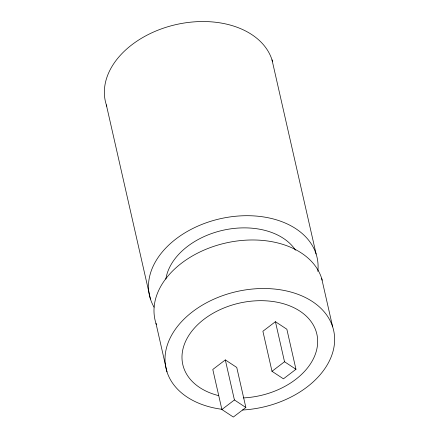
<?xml version="1.0" encoding="UTF-8"?>
<svg xmlns="http://www.w3.org/2000/svg" width="439" height="439" viewBox="0 0 439 439"><rect width="100%" height="100%" fill="white"/><g stroke="black" fill="none" stroke-linecap="round" stroke-linejoin="round"><path stroke-width="0.66" d="M225.322 359.914L212.794 369.468L221.893 409.516L233.334 417.05L245.856 407.496L236.758 367.448L225.322 359.914L234.421 399.962L245.856 407.496M275.423 321.699L262.895 331.253L271.993 371.301L283.435 378.835L295.957 369.281L286.859 329.234L275.423 321.699L284.521 361.747L295.957 369.281M221.893 409.516L234.421 399.962M271.993 371.301L284.521 361.747M272.004 59.841L316.118 254.011M321.633 278.282L332.658 326.825M106.342 104.899L150.456 299.069M155.966 323.34L166.996 371.882M218.386 395.566A68.742 47.407 -12.8 0 1 206.423 317.485A68.742 47.407 -12.8 0 1 314.659 327.648A68.742 47.407 -12.8 0 1 243.371 397.91M156.399 324.608A85.923 59.254 -12.8 0 1 221.053 244.172A85.923 59.254 -12.8 0 1 322.204 280.208M222.101 409.313A85.923 59.254 -12.8 0 1 189.193 314.428A85.923 59.254 -12.8 0 1 329.343 319.219A85.923 59.254 -12.8 0 1 242.547 410.01M154.051 307.157A85.923 59.254 -12.8 0 1 221.168 218.529A85.923 59.254 -12.8 0 1 317.841 271.368M106.77 106.167A85.923 59.254 -12.8 0 1 171.424 25.731A85.923 59.254 -12.8 0 1 272.575 61.767M165.849 279.083A68.742 47.407 -12.8 0 1 223.171 230.223A68.742 47.407 -12.8 0 1 295.518 250.17"/></g></svg>
